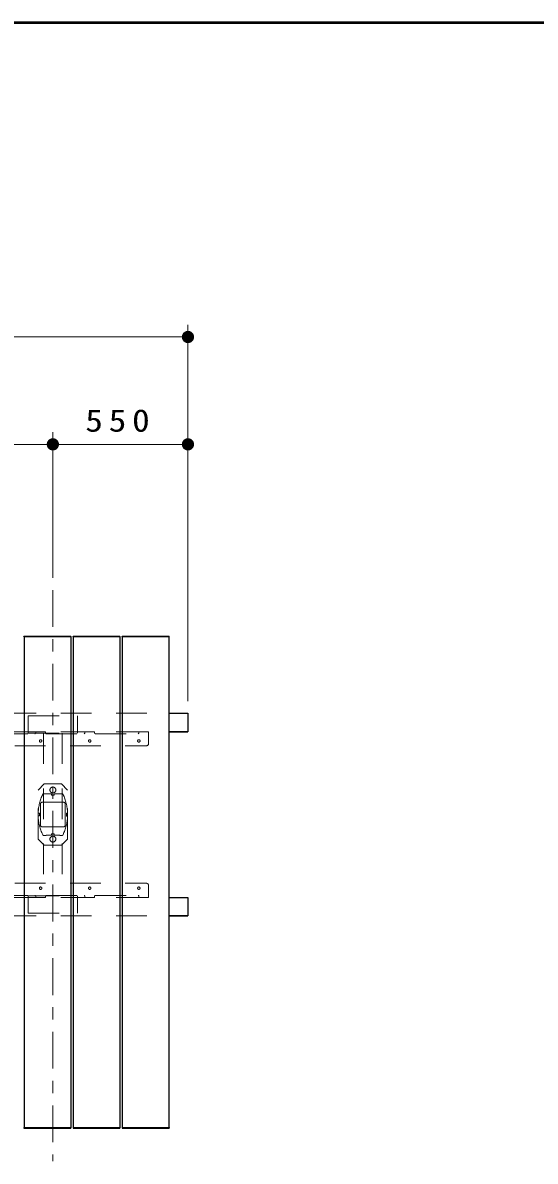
# Model space of a CAD drawing. Units: millimetres on the paper, with parts at other scales. Extents: x -385 to 0, y -10 to 267.
# Drawn here: x -246.6 to -204.9, y 174.2 to 267 of the extents above; entities that cross this region are included whole.
import ezdxf

# ---------------------------------------------------------------- set-up
doc = ezdxf.new("R2010")
doc.units = ezdxf.units.MM
doc.linetypes.add('USER1', pattern=[4.5, 2.5, -2])
doc.linetypes.add('USER2', pattern=[6, 3, -1, 1, -1])
doc.layers.add('LY_1', color=7, linetype='Continuous', lineweight=25)
doc.layers.add('LY_2', color=7, linetype='Continuous', lineweight=13)
doc.styles.add('ＭＳ ゴシック', font='')
doc.styles.get('ＭＳ ゴシック').set_extended_font_data('MS Gothic')

# ---------------------------------------------------------------- blocks, each defined once
blk = doc.blocks.new('filled_dot')
at = {"color": 0, "linetype": 'Continuous', "lineweight": -2, "const_width": 1.25}
blk.add_lwpolyline([(-0.625, 0, 1), (0.625, 0, 1)], format="xyb", close=True, dxfattribs=at)

msp = doc.modelspace()

# ---------------------------------------------------------------- linework, layer by layer
at = {"layer": 'LY_1', "lineweight": 13}
for p, q in [((-233.177, 211.717), (-233.177, 242.39)), ((-309.177, 241.39), (-233.177, 241.39)), ((-244.177, 221.76), (-244.177, 233.64)), ((-298.177, 232.64), (-244.177, 232.64)), ((-244.177, 232.64), (-233.177, 232.64))]:
    msp.add_line(p, q, dxfattribs=at)
at = {"layer": 'LY_1', "color": 2, "linetype": 'USER2', "lineweight": 13}
msp.add_line((-244.177, 220.76), (-244.177, 174.212), dxfattribs=at)
at = {"layer": 'LY_1', "color": 131}
for p, q in [((-246.537, 216.967), (-246.537, 217.019)), ((-246.537, 217.019), (-242.717, 217.019)), ((-246.537, 216.967), (-242.717, 216.967)), ((-246.527, 216.967), (-246.527, 176.967)), ((-242.727, 216.967), (-242.727, 176.967)), ((-242.717, 216.967), (-242.717, 217.019)), ((-242.537, 216.967), (-242.537, 217.019)), ((-242.537, 217.019), (-238.717, 217.019)), ((-242.537, 216.967), (-238.717, 216.967)), ((-242.527, 216.967), (-242.527, 176.967)), ((-238.727, 216.967), (-238.727, 176.967)), ((-238.717, 216.967), (-238.717, 217.019)), ((-238.537, 216.967), (-238.537, 217.019)), ((-238.537, 217.019), (-234.717, 217.019)), ((-238.537, 216.967), (-234.717, 216.967)), ((-238.527, 216.967), (-238.527, 176.967)), ((-234.727, 216.967), (-234.727, 176.967)), ((-234.717, 216.967), (-234.717, 217.019)), ((-246.537, 176.967), (-242.717, 176.967)), ((-246.537, 176.967), (-246.537, 176.915)), ((-246.537, 176.915), (-242.717, 176.915)), ((-242.717, 176.967), (-242.717, 176.915)), ((-242.537, 176.967), (-238.717, 176.967)), ((-242.537, 176.967), (-242.537, 176.915)), ((-242.537, 176.915), (-238.717, 176.915)), ((-238.717, 176.967), (-238.717, 176.915)), ((-238.537, 176.967), (-234.717, 176.967)), ((-238.537, 176.967), (-238.537, 176.915)), ((-238.537, 176.915), (-234.717, 176.915)), ((-234.717, 176.967), (-234.717, 176.915))]:
    msp.add_line(p, q, dxfattribs=at)
at = {"layer": 'LY_1', "color": 4, "linetype": 'USER1', "lineweight": 13}
for p, q in [((-306.527, 210.717), (-234.727, 210.717)), ((-306.527, 209.217), (-234.727, 209.217)), ((-306.527, 195.717), (-234.727, 195.717)), ((-306.527, 194.217), (-234.727, 194.217))]:
    msp.add_line(p, q, dxfattribs=at)
at = {"layer": 'LY_1'}
msp.add_line((-234.737, 210.717), (-233.177, 210.717), dxfattribs=at)
at = {"layer": 'LY_1', "color": 4}
for p, q in [((-234.727, 210.717), (-233.177, 210.717)), ((-233.177, 210.717), (-233.177, 209.217)), ((-233.177, 209.217), (-234.737, 209.217)), ((-234.727, 209.217), (-233.177, 209.217)), ((-234.727, 195.717), (-233.177, 195.717)), ((-233.177, 195.717), (-233.177, 194.217)), ((-233.177, 194.217), (-234.727, 194.217)), ((-234.727, 194.217), (-233.177, 194.217))]:
    msp.add_line(p, q, dxfattribs=at)
at = {"layer": 'LY_1', "linetype": 'USER1', "lineweight": 13}
for p, q in [((-246.177, 210.517), (-242.177, 210.517)), ((-246.177, 209.217), (-246.177, 210.517)), ((-242.177, 209.217), (-242.177, 210.517)), ((-246.177, 209.097), (-246.177, 209.217)), ((-246.177, 209.097), (-242.177, 209.097)), ((-244.927, 209.097), (-244.927, 195.837)), ((-243.427, 209.097), (-243.427, 195.837)), ((-242.177, 209.097), (-242.177, 209.217)), ((-244.877, 204.967), (-245.377, 204.467)), ((-245.377, 200.467), (-245.377, 204.467)), ((-244.915, 204.167), (-244.751, 204.167)), ((-244.877, 204.967), (-243.477, 204.967)), ((-244.731, 204.147), (-244.317, 204.147)), ((-243.623, 204.147), (-244.037, 204.147)), ((-243.44, 204.167), (-243.603, 204.167)), ((-242.977, 204.467), (-243.477, 204.967)), ((-242.977, 200.467), (-242.977, 204.467)), ((-245.177, 201.587), (-245.177, 203.347)), ((-245.057, 203.467), (-244.927, 203.467)), ((-244.927, 203.467), (-243.427, 203.467)), ((-244.277, 204.107), (-244.277, 204.047)), ((-244.077, 204.047), (-244.277, 204.047)), ((-244.077, 204.107), (-244.077, 204.047)), ((-243.427, 203.467), (-243.297, 203.467)), ((-243.177, 201.587), (-243.177, 203.347)), ((-245.335, 202.367), (-245.277, 202.367)), ((-245.307, 202.587), (-245.334, 202.587)), ((-245.277, 202.593), (-245.307, 202.593)), ((-245.307, 202.593), (-245.307, 202.587)), ((-245.277, 202.593), (-245.277, 202.367)), ((-243.077, 202.341), (-243.077, 202.567)), ((-243.02, 202.567), (-243.077, 202.567)), ((-243.077, 202.341), (-243.047, 202.341)), ((-243.047, 202.341), (-243.047, 202.347)), ((-243.047, 202.347), (-243.021, 202.347)), ((-245.057, 201.467), (-244.927, 201.467)), ((-244.927, 201.467), (-243.427, 201.467)), ((-243.427, 201.467), (-243.297, 201.467)), ((-244.877, 199.967), (-245.377, 200.467)), ((-244.915, 200.767), (-244.751, 200.767)), ((-244.731, 200.787), (-244.317, 200.787)), ((-244.277, 200.887), (-244.077, 200.887)), ((-244.277, 200.827), (-244.277, 200.887)), ((-244.077, 200.827), (-244.077, 200.887)), ((-243.623, 200.787), (-244.037, 200.787)), ((-243.44, 200.767), (-243.603, 200.767)), ((-242.977, 200.467), (-243.477, 199.967)), ((-244.877, 199.967), (-243.477, 199.967)), ((-246.177, 195.837), (-246.177, 195.717)), ((-246.177, 195.837), (-242.177, 195.837)), ((-242.177, 195.837), (-242.177, 195.717)), ((-246.177, 195.717), (-246.177, 194.417)), ((-242.177, 195.717), (-242.177, 194.417)), ((-246.177, 194.417), (-242.177, 194.417))]:
    msp.add_line(p, q, dxfattribs=at)
at = {"layer": 'LY_1', "color": 190, "linetype": 'USER1', "lineweight": 13}
for p, q in [((-248.717, 209.057), (-245.637, 209.057)), ((-245.577, 209.217), (-244.777, 209.217)), ((-245.577, 209.217), (-245.577, 209.117)), ((-244.777, 209.217), (-244.777, 209.117)), ((-244.717, 209.057), (-241.637, 209.057)), ((-241.577, 209.217), (-240.777, 209.217)), ((-241.577, 209.217), (-241.577, 209.117)), ((-240.777, 209.217), (-240.777, 209.117)), ((-240.717, 209.057), (-237.237, 209.057)), ((-237.177, 209.217), (-236.377, 209.217)), ((-237.177, 209.217), (-237.177, 209.117)), ((-236.377, 209.217), (-236.377, 208.267)), ((-269.777, 208.067), (-236.577, 208.067)), ((-269.777, 196.867), (-236.577, 196.867)), ((-248.717, 195.877), (-245.637, 195.877)), ((-245.577, 195.717), (-245.577, 195.817)), ((-244.777, 195.717), (-244.777, 195.817)), ((-244.717, 195.877), (-241.637, 195.877)), ((-241.577, 195.717), (-241.577, 195.817)), ((-240.777, 195.717), (-240.777, 195.817)), ((-240.717, 195.877), (-237.237, 195.877)), ((-237.177, 195.717), (-237.177, 195.817)), ((-236.377, 195.717), (-236.377, 196.667)), ((-245.577, 195.717), (-244.777, 195.717)), ((-241.577, 195.717), (-240.777, 195.717)), ((-237.177, 195.717), (-236.377, 195.717))]:
    msp.add_line(p, q, dxfattribs=at)
for centre in [(-245.177, 208.467), (-241.177, 208.467), (-237.177, 208.467), (-245.177, 196.467), (-241.177, 196.467), (-237.177, 196.467)]:
    msp.add_circle(centre, 0.1, dxfattribs=at)
at = {"layer": 'LY_1', "linetype": 'USER1', "lineweight": 13}
for centre in [(-244.177, 204.467), (-244.177, 200.467)]:
    msp.add_circle(centre, 0.24, dxfattribs=at)
at = {"layer": 'LY_1', "color": 190, "linetype": 'USER1', "lineweight": 13}
for centre, radius, start, end in [((-245.637, 209.117), 0.06, 270, 0), ((-244.717, 209.117), 0.06, 180, 270), ((-241.637, 209.117), 0.06, 270, 0), ((-240.717, 209.117), 0.06, 180, 270), ((-237.237, 209.117), 0.06, 270, 0), ((-236.577, 208.267), 0.2, 270, 0), ((-236.577, 196.667), 0.2, 0, 90), ((-245.637, 195.817), 0.06, 0, 90), ((-244.717, 195.817), 0.06, 90, 180), ((-241.637, 195.817), 0.06, 0, 90), ((-240.717, 195.817), 0.06, 90, 180), ((-237.237, 195.817), 0.06, 0, 90)]:
    msp.add_arc(centre, radius, start, end, dxfattribs=at)
at = {"layer": 'LY_1', "linetype": 'USER1', "lineweight": 13}
for centre, radius, start, end in [((-244.915, 204.067), 0.1, 89.99999, 154.47045), ((-244.751, 204.147), 0.02, 0, 89.99999), ((-244.317, 204.107), 0.04, 0, 90.00001), ((-244.037, 204.107), 0.04, 89.99999, 180), ((-243.603, 204.147), 0.02, 90.00001, 180), ((-243.44, 204.067), 0.1, 25.52955, 90.00001), ((-241.565, 202.467), 3.812, 154.47045, 177.56923), ((-245.057, 203.347), 0.12, 90, 180), ((-246.79, 202.467), 3.812, 2.12677, 25.52955), ((-243.297, 203.347), 0.12, 360, 90), ((-245.335, 202.327), 0.04, 90, 182.12677), ((-241.565, 202.467), 3.812, 182.12677, 205.52955), ((-245.334, 202.627), 0.04, 177.56923, 270), ((-246.79, 202.467), 3.812, 334.47045, 357.56923), ((-243.021, 202.307), 0.04, 357.56923, 90), ((-243.02, 202.607), 0.04, 270, 2.12677), ((-245.057, 201.587), 0.12, 180, 270), ((-243.297, 201.587), 0.12, 269.99999, 0), ((-244.915, 200.867), 0.1, 205.52955, 270), ((-244.751, 200.787), 0.02, 270.00001, 360), ((-244.317, 200.827), 0.04, 269.99999, 0), ((-244.037, 200.827), 0.04, 180, 270), ((-243.603, 200.787), 0.02, 180, 269.99999), ((-243.44, 200.867), 0.1, 269.99999, 334.47045)]:
    msp.add_arc(centre, radius, start, end, dxfattribs=at)
at = {"layer": 'LY_2', "lineweight": 50}
msp.add_line((0, 267), (-385, 267), dxfattribs=at)

# ---------------------------------------------------------------- block references
at = {"layer": 'LY_1', "lineweight": 13, "xscale": 0.4, "yscale": 0.4, "rotation": 180}
for p in [(-233.177, 241.39), (-244.177, 232.64), (-233.177, 232.64)]:
    msp.add_blockref('filled_dot', p, dxfattribs=at)
at = {"layer": 'LY_1', "lineweight": 13, "xscale": 0.4, "yscale": 0.4}
msp.add_blockref('filled_dot', (-244.177, 232.64), dxfattribs=at)

# ---------------------------------------------------------------- texts
at = {"layer": 'LY_1', "insert": (-238.677, 233.64), "char_height": 1.833, "attachment_point": 8, "style": 'ＭＳ ゴシック'}
msp.add_mtext('\\T1.33;\\W1.15;550', dxfattribs=at)

doc.saveas('drawing.dxf')
